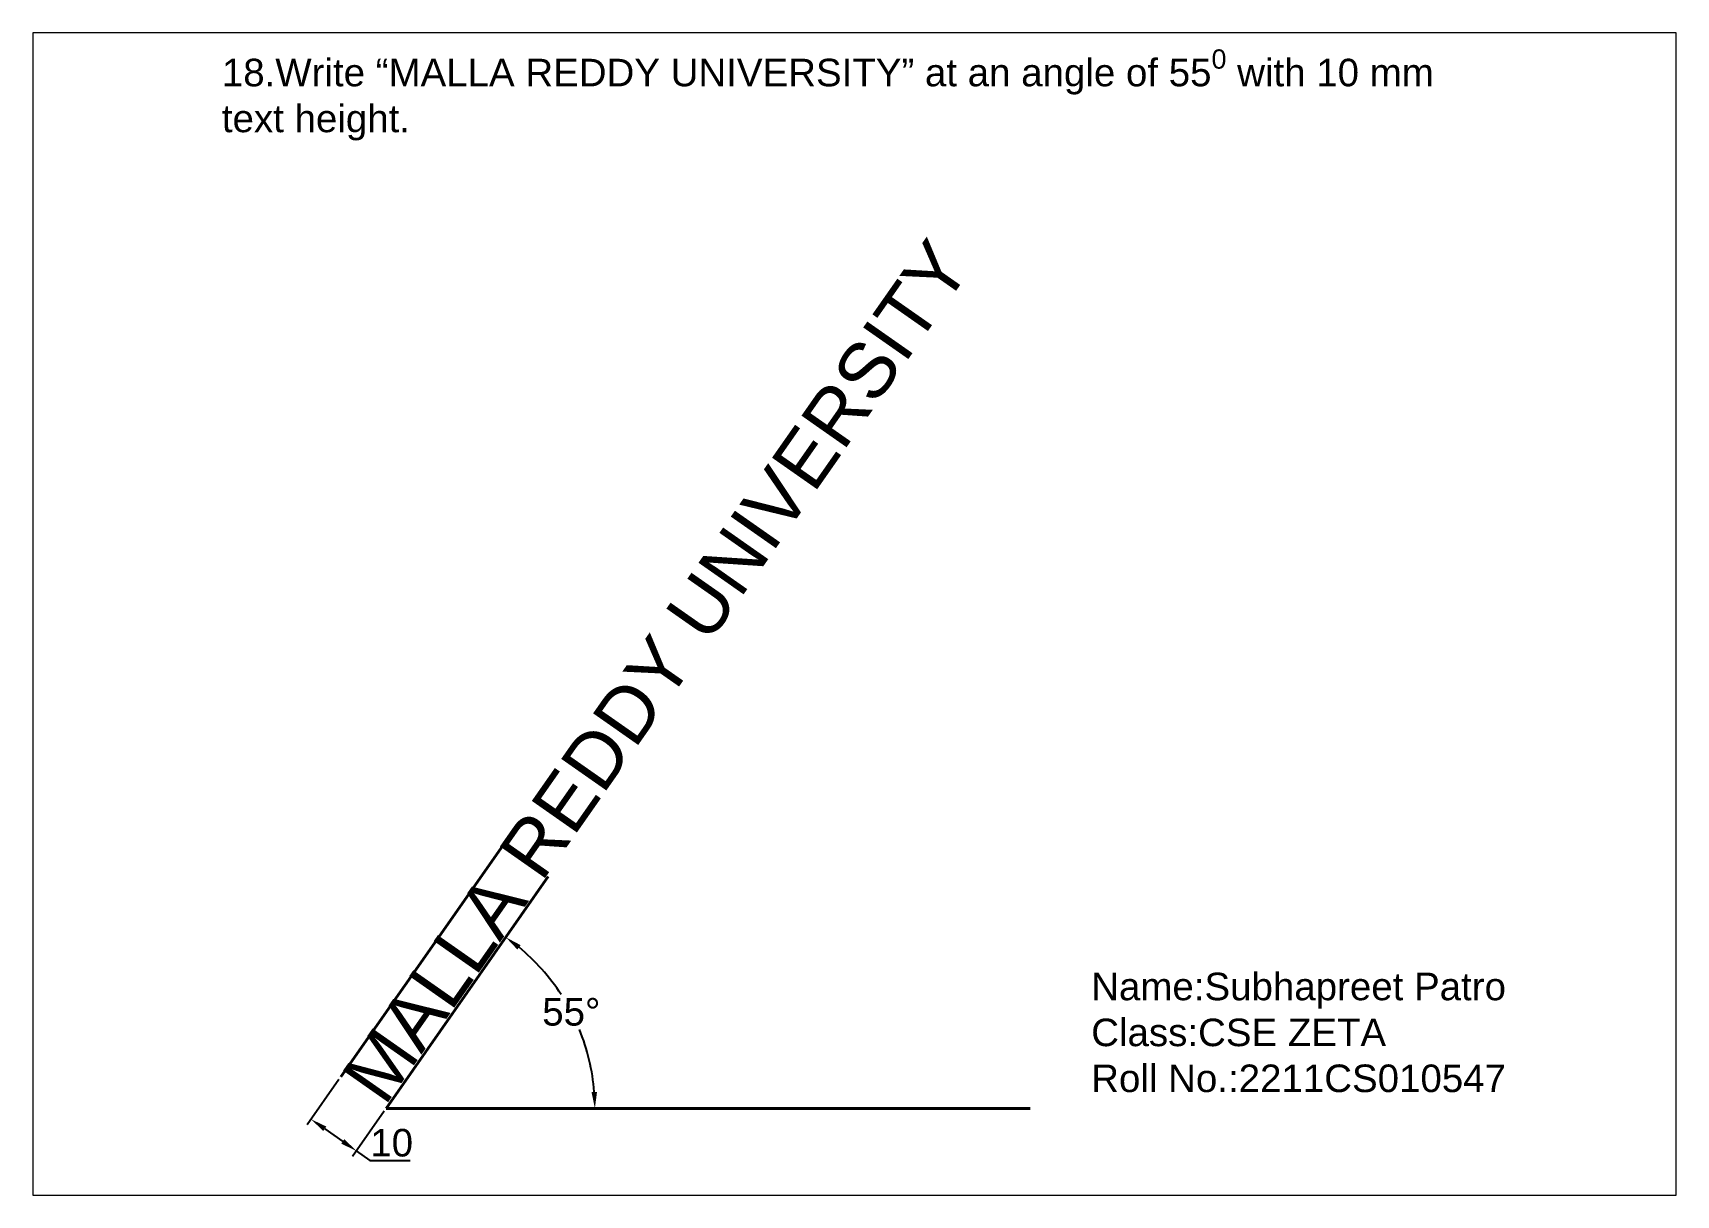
# Paper-space layout 'Layout18' of a CAD drawing. Header units: millimetres. Extents: x 30 to 267, y 21 to 189.
# The model-space entities are those that its viewports show. They can reach past a viewport. Long polylines and large blocks are cut down to what shows.
import ezdxf

# ---------------------------------------------------------------- set-up
doc = ezdxf.new("R2010")
doc.units = ezdxf.units.MM
doc.header["$PDMODE"] = 35
doc.header["$PDSIZE"] = 5
doc.styles.get("Standard").update_dxf_attribs({"font": 'arial.ttf'})
doc.dimstyles.new('ISO-25', dxfattribs={"dimtxt": 5, "dimasz": 3, "dimexe": 1.25, "dimexo": 0.625, "dimtad": 1, "dimtih": 1, "dimtoh": 1, "dimtxsty": 'Standard', "dimcen": 2.5, "dimadec": 0, "dimazin": 0, "dimtfac": 1, "dimtmove": 0, "dimatfit": 3, "dimfxl": 1, "dimarcsym": 0})

# ---------------------------------------------------------------- blocks, each defined once
blk = doc.blocks.new('*D73')
at = {"color": 0, "lineweight": -2, "transparency": 16777216}
for start, end in [(33.0427, 50.4669), (4.5331, 22.2243)]:
    blk.add_arc((4178.2, 1177.23), 37.93, start, end, dxfattribs=at)
at = {"color": 0, "transparency": 16777216}
for points in [[(4202.04, 1206.09), (4202.64, 1206.88), (4199.95, 1208.3)], [(4216.51, 1180.25), (4215.51, 1180.21), (4216.12, 1177.23)]]:
    blk.add_solid(points, dxfattribs=at)
at = {"layer": 'Defpoints', "color": 0, "transparency": 16777216}
for p in [(4207.66, 1219.32), (4214.2, 1189.16), (4178.2, 1177.23), (4178.2, 1177.23), (4295.18, 1177.23)]:
    blk.add_point(p, dxfattribs=at)
at = {"color": 0, "lineweight": 40, "transparency": 16777216, "insert": (4211.84, 1194.74), "char_height": 5, "attachment_point": 5}
blk.add_mtext('55°', dxfattribs=at)
blk = doc.blocks.new('*D74')
at = {"color": 0, "lineweight": -2, "transparency": 16777216}
for p, q in [((4169.65, 1182.46), (4163.89, 1174.24)), ((4177.84, 1176.72), (4172.08, 1168.5)), ((4167.07, 1173.54), (4170.34, 1171.25)), ((4172.8, 1169.53), (4175.26, 1167.81)), ((4175.26, 1167.81), (4182.56, 1167.81))]:
    blk.add_line(p, q, dxfattribs=at)
at = {"color": 0, "transparency": 16777216}
for points in [[(4167.35, 1173.95), (4166.78, 1173.13), (4164.61, 1175.26)], [(4170.63, 1171.66), (4170.06, 1170.84), (4172.8, 1169.53)]]:
    blk.add_solid(points, dxfattribs=at)
at = {"layer": 'Defpoints', "color": 0, "transparency": 16777216}
for p in [(4170, 1182.97), (4178.2, 1177.23), (4172.8, 1169.53)]:
    blk.add_point(p, dxfattribs=at)
at = {"color": 0, "lineweight": 40, "transparency": 16777216, "insert": (4179.22, 1170.98), "char_height": 5, "attachment_point": 5}
blk.add_mtext('10', dxfattribs=at)

msp = doc.modelspace()

# ---------------------------------------------------------------- linework, layer by layer
at = {"lineweight": 40}
for p, q in [((4170.005, 1182.967), (4199.472, 1225.051)), ((4178.196, 1177.232), (4207.664, 1219.315)), ((4178.196, 1177.232), (4295.175, 1177.232))]:
    msp.add_line(p, q, dxfattribs=at)

# ---------------------------------------------------------------- texts
at = {"lineweight": 40, "char_height": 5, "attachment_point": 1}
for s, width, insert in [('\\A1;18.Write “MALLA REDDY UNIVERSITY” at an angle of 55{\\H0.7x;\\S0^ ;\\fArial|b0|i0|c186|p34;\\H1.42857x; }with 10 mm \\Ptext height.', 261.17734, (4148.381, 1369.494)), ('Name:Subhapreet Patro\\PClass:CSE ZETA\\PRoll No.:2211CS010547', 92.18719, (4306.249, 1201.876))]:
    msp.add_mtext_dynamic_manual_height_columns(s, width=width, gutter_width=25, heights=[0], dxfattribs=dict(at, insert=insert))
at = {"lineweight": 40, "insert": (4169.725, 1183.163), "char_height": 10, "attachment_point": 1, "rotation": 55}
msp.add_mtext_dynamic_manual_height_columns('MALLA REDDY UNIVERSITY', width=197.06944, gutter_width=50, heights=[0], dxfattribs=at)

# ---------------------------------------------------------------- dimensions: what is measured, and where the dimension line sits
at = {"lineweight": 40}
dim = msp.add_angular_dim_2l(base=(4214.2, 1189.162), line1=((4178.196, 1177.232), (4207.664, 1219.315)), line2=((4178.196, 1177.232), (4295.175, 1177.232)), dimstyle='ISO-25', dxfattribs=at)
dim.commit()
dim.dimension.update_dxf_attribs({"geometry": '*D73', "text_midpoint": (4211.839, 1194.745)})
dim = msp.add_aligned_dim(p1=(4170.005, 1182.967), p2=(4178.196, 1177.232), distance=-9.406, dimstyle='ISO-25', dxfattribs=at)
dim.commit()
dim.dimension.update_dxf_attribs({"geometry": '*D74', "text_midpoint": (4179.221, 1170.984)})

psp = doc.layouts.new('Layout18')

# ---------------------------------------------------------------- viewports
at = {"layer": '0'}
psp.add_viewport(center=(148.5, 105), size=(237.6, 168), view_center_point=(4263.265, 1266.996), view_height=210.9947, dxfattribs=at)

doc.saveas('drawing.dxf')
